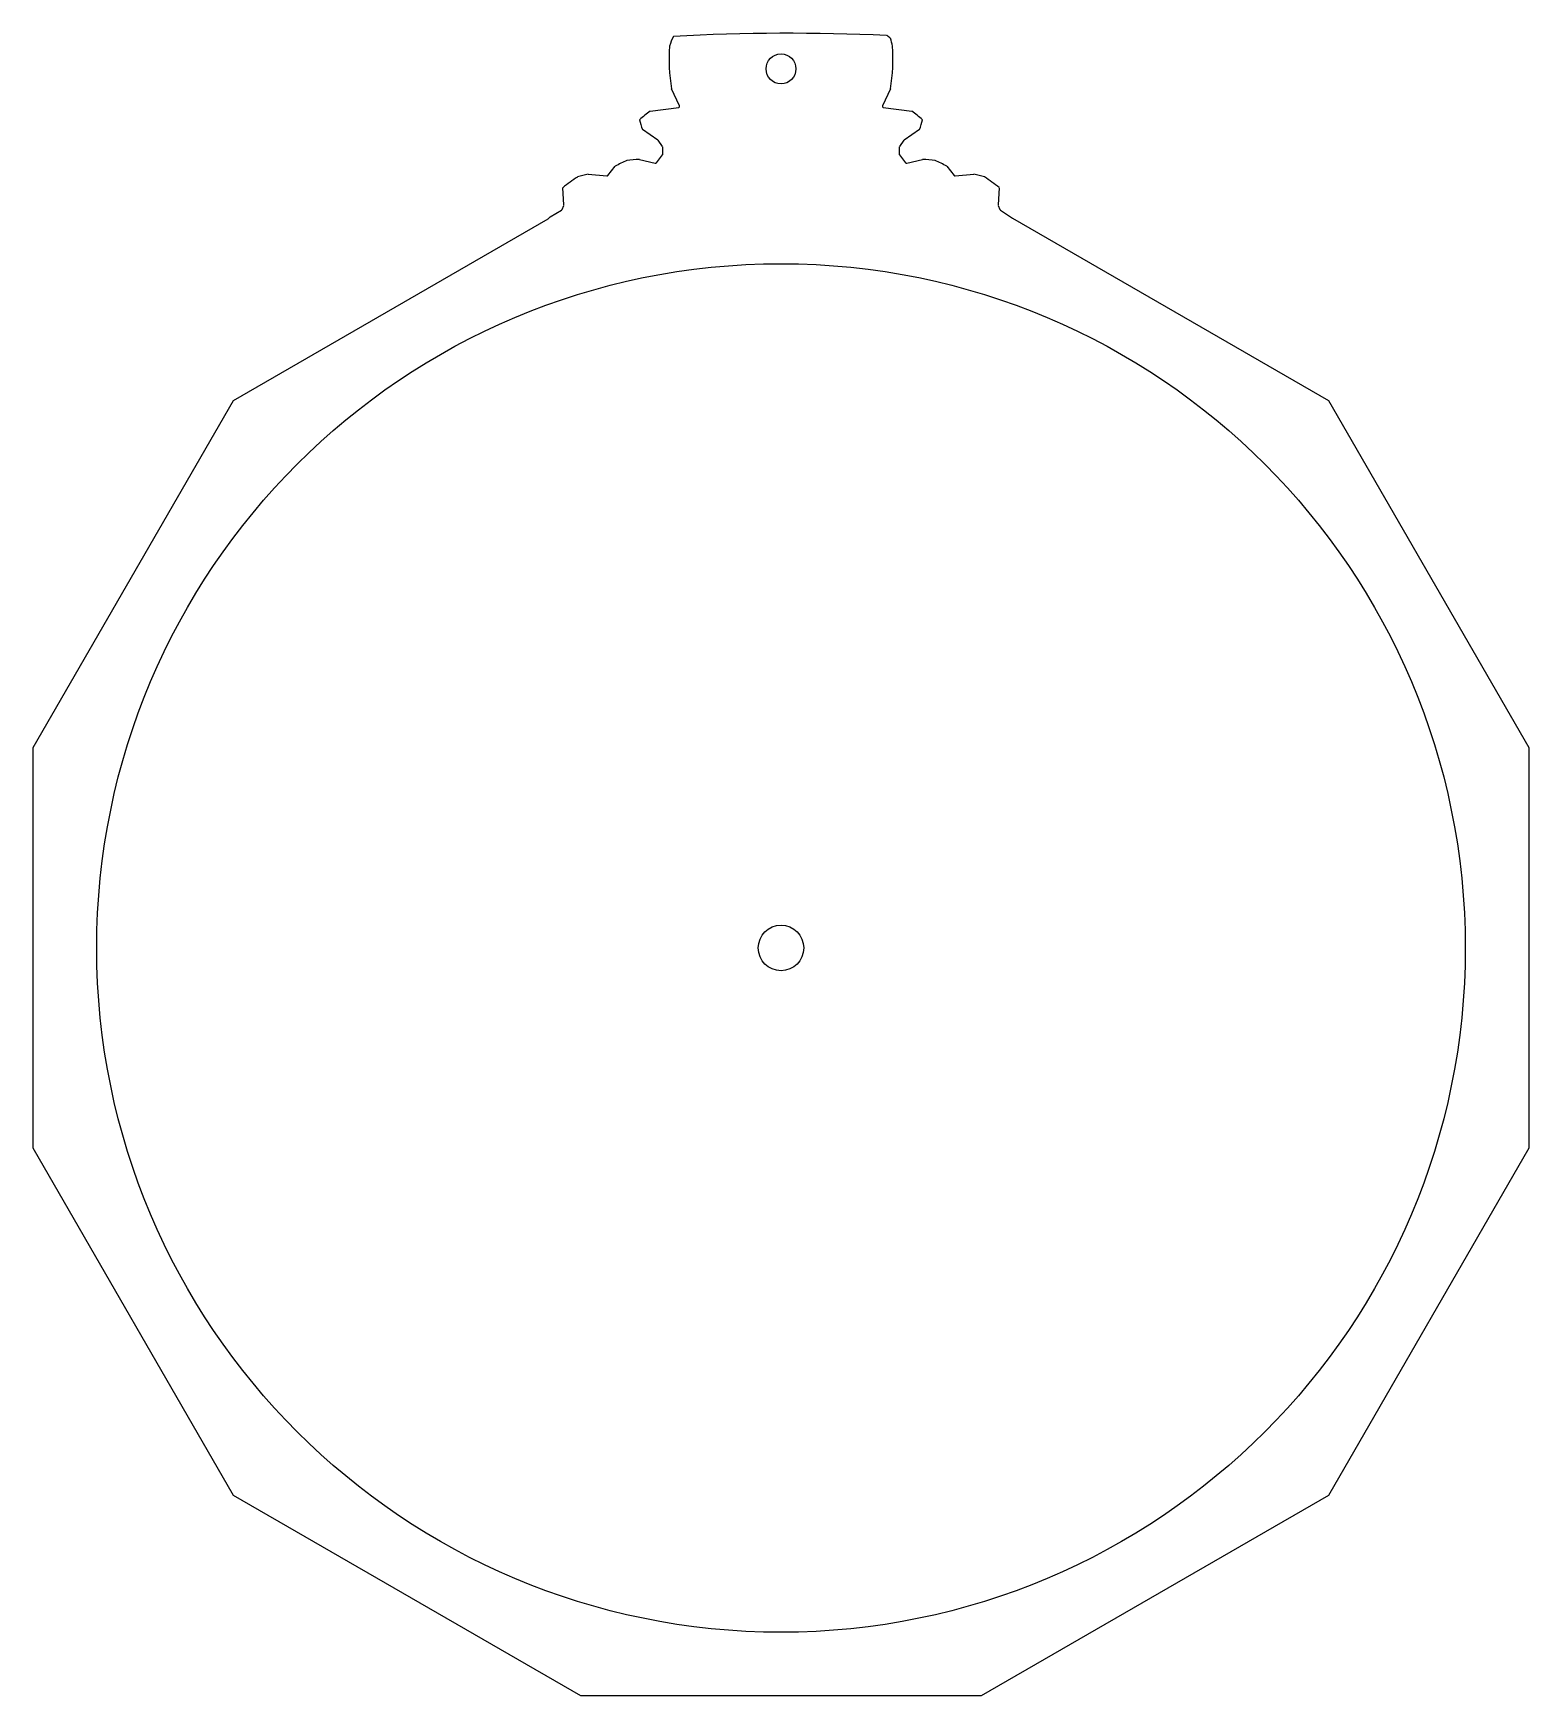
# Model space of a CAD drawing. Header units: millimetres. Extents: x -105 to 105, y -105 to 128.
import ezdxf

# ---------------------------------------------------------------- set-up
doc = ezdxf.new("R2010")
doc.units = ezdxf.units.MM
for name, color, linetype in [('CUT_INNER', 6, 'Continuous'), ('CUT_OUTER', 1, 'Continuous'), ('GUIDE', 3, 'Continuous')]:
    doc.layers.add(name, color=color, linetype=linetype)

msp = doc.modelspace()

# ---------------------------------------------------------------- linework, layer by layer
at = {"layer": 'CUT_INNER'}
for centre, radius in [((0, 123.44), 2.1), ((0, 0), 3.2)]:
    msp.add_circle(centre, radius, dxfattribs=at)
at = {"layer": 'CUT_OUTER'}
for points in [[(-14.25, 118.25), (-15.38, 120.65), (-15.38, 120.65)], [(15.38, 120.65), (15.38, 120.65), (14.25, 118.25)], [(-18.38, 117.52), (-18.38, 117.52), (-14.36, 118.04)], [(14.36, 118.04), (18.38, 117.52), (18.38, 117.52)], [(-17.31, 113.45), (-19.47, 114.93), (-19.47, 114.93)], [(19.47, 114.93), (19.47, 114.93), (17.31, 113.45)], [(-16.64, 112.52), (-17.27, 113.41)], [(-16.61, 111.44), (-16.61, 112.43)], [(16.61, 112.43), (16.61, 111.44)], [(17.27, 113.41), (16.64, 112.52)], [(-24.32, 108.46), (-23.28, 109.76), (-23.28, 109.76)], [(-19.88, 110.71), (-19.87, 110.71), (-17.66, 110.19)], [(-17.5, 110.24), (-16.64, 111.35)], [(16.64, 111.35), (17.5, 110.24)], [(17.66, 110.19), (19.87, 110.71), (19.88, 110.71)], [(23.28, 109.76), (23.28, 109.76), (24.32, 108.46)], [(-27.09, 108.67), (-27.09, 108.67), (-24.45, 108.41)], [(24.45, 108.41), (27.09, 108.67), (27.09, 108.67)], [(-30.5, 104.35), (-30.63, 106.76), (-30.63, 106.76)], [(30.63, 106.76), (30.63, 106.76), (30.5, 104.35)], [(30.81, 103.61), (32.49, 102.48), (76.87, 76.87), (105, 28.13), (105, -28.13), (76.87, -76.87), (28.13, -105), (-28.13, -105), (-76.87, -76.87), (-105, -28.13), (-105, 28.13), (-76.87, 76.87), (-32.69, 102.37), (-32.41, 102.68), (-32.4, 102.68), (-32.4, 102.68), (-30.81, 103.61)], [(-30.75, 103.68), (-30.51, 104.28)], [(30.51, 104.28), (30.75, 103.68)]]:
    msp.add_lwpolyline(points, dxfattribs=at)
for centre, radius, start, end in [((1.24, -174.64), 303.08, 87.4288, 93.0934), ((9.97, 124.8), 25.69, 175.8975, 189.3022), ((-1.1, 121.62), 15.4, 155.5004, 160.957), ((10.69, 122.03), 7.38, 50.5032, 55.7891), ((4.42, 124.42), 11.46, 11.1952, 16.8148), ((-9.98, 124.8), 25.7, 350.7018, 4.1007), ((-6.66, 101.67), 19.71, 126.4834, 132.1095), ((-14.38, 118.19), 0.15, 277.3424, 25.3432), ((14.38, 118.19), 0.15, 154.6568, 262.6558), ((5.97, 100.82), 20.8, 48.0571, 53.3895), ((-5.65, 119.82), 14.66, 193.9161, 199.4741), ((5.83, 119.77), 14.47, 340.4888, 346.121), ((-17.4, 113.33), 0.15, 35.5138, 55.502), ((-16.76, 112.43), 0.15, 0, 35.5138), ((16.76, 112.43), 0.15, 144.4862, 180), ((17.4, 113.33), 0.15, 124.498, 144.4862), ((-14.93, 95.11), 16.86, 113.462, 119.6708), ((-19.36, 92.39), 18.33, 91.6325, 97.1842), ((-17.62, 110.34), 0.15, 256.7493, 322.1148), ((-16.76, 111.44), 0.15, 322.1148, 0), ((16.76, 111.44), 0.15, 180, 217.8546), ((17.62, 110.34), 0.15, 217.8546, 283.2449), ((19.44, 93.47), 17.25, 82.6406, 88.5374), ((14.04, 93.32), 18.86, 60.6576, 66.2096), ((-14.55, 86.99), 25.48, 123.4188, 129.1155), ((-23.4, 92.18), 16.9, 102.6267, 107.8903), ((-24.44, 108.56), 0.15, 264.2741, 321.3564), ((24.44, 108.56), 0.15, 218.6436, 275.7237), ((23.39, 92.16), 16.92, 72.1129, 77.37), ((13.3, 85.29), 27.6, 51.1028, 56.3629), ((-30.89, 103.74), 0.15, 300.2381, 338.2138), ((-30.65, 104.34), 0.15, 338.2138, 3.1635), ((30.65, 104.34), 0.15, 176.812, 201.8624), ((30.89, 103.73), 0.15, 201.8624, 236.3099)]:
    msp.add_arc(centre, radius, start, end, dxfattribs=at)
at = {"layer": 'GUIDE'}
msp.add_circle((0, 0), 96.08, dxfattribs=at)

doc.saveas('drawing.dxf')
